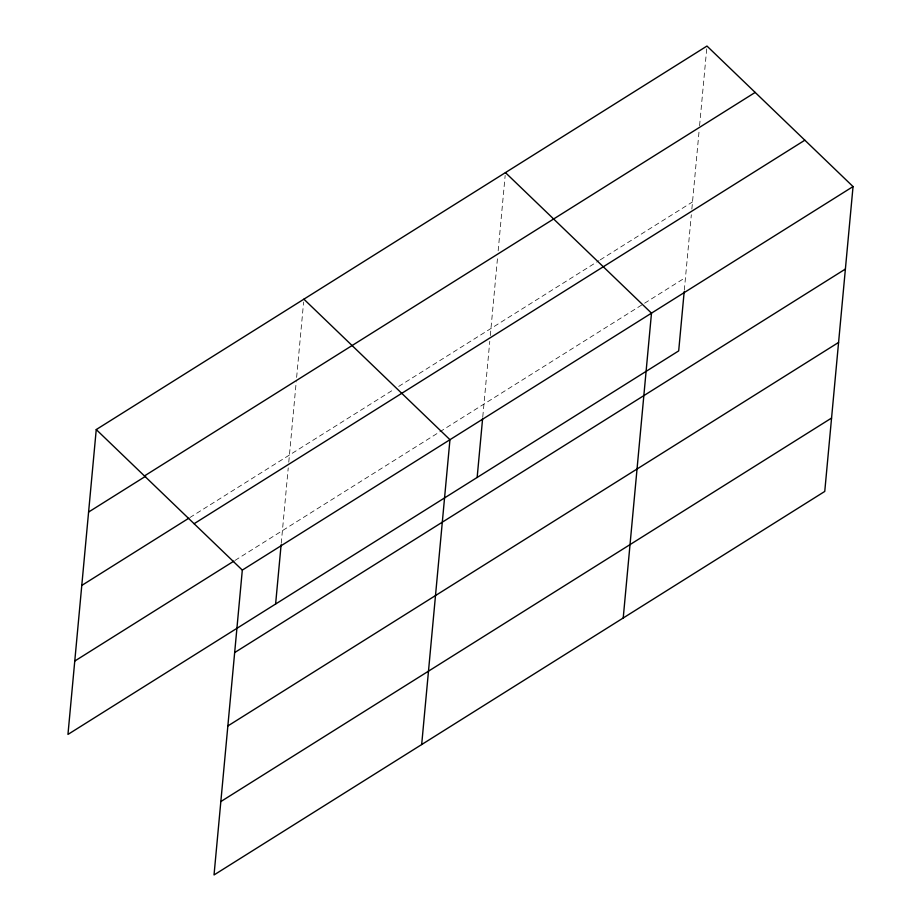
<?xml version="1.0" encoding="UTF-8"?>
<svg xmlns="http://www.w3.org/2000/svg" width="921" height="921" viewBox="0 0 921 921"><rect width="100%" height="100%" fill="white"/><g stroke="black" fill="none" stroke-linecap="round" stroke-linejoin="round"><path stroke-width="0.69" stroke-dasharray="4.61 3.45" d="M281.239 543.344L288.238 467.88M288.768 462.169L296.24 381.651M296.631 377.391L303.631 302.019M482.777 416.787L489.776 341.311M490.306 335.612L497.651 256.51M498.169 250.823L505.169 175.451M684.315 290.219L691.326 214.754M691.855 209.044L699.189 129.942M699.58 125.693L706.971 46.05M189.853 517.567L393.843 389.468M398.701 386.417L599.03 260.62M600.239 259.86L692.511 201.918M235.062 560.382L685.5 277.52"/><path stroke-width="1.38" d="M96.245 429.566L242.315 570.099L214.029 874.95L824.756 491.434L853.042 186.572L706.971 46.05L96.245 429.566L67.958 734.428L678.685 350.901L684.188 291.635M275.609 604.026L281.112 544.76M421.68 744.548L449.955 439.697L303.895 299.175M477.147 477.469L482.65 418.192M623.218 617.991L651.492 313.14L505.433 172.607M144.447 475.938L755.174 92.422M88.589 512.053L145.668 476.215M81.785 585.434L188.644 518.327M194.112 523.715L804.839 140.199M74.774 661.048L233.842 561.142M242.315 570.099L853.042 186.572M234.659 652.575L845.386 269.059M227.855 725.955L838.582 342.439M220.833 801.569L831.559 418.053"/></g></svg>
